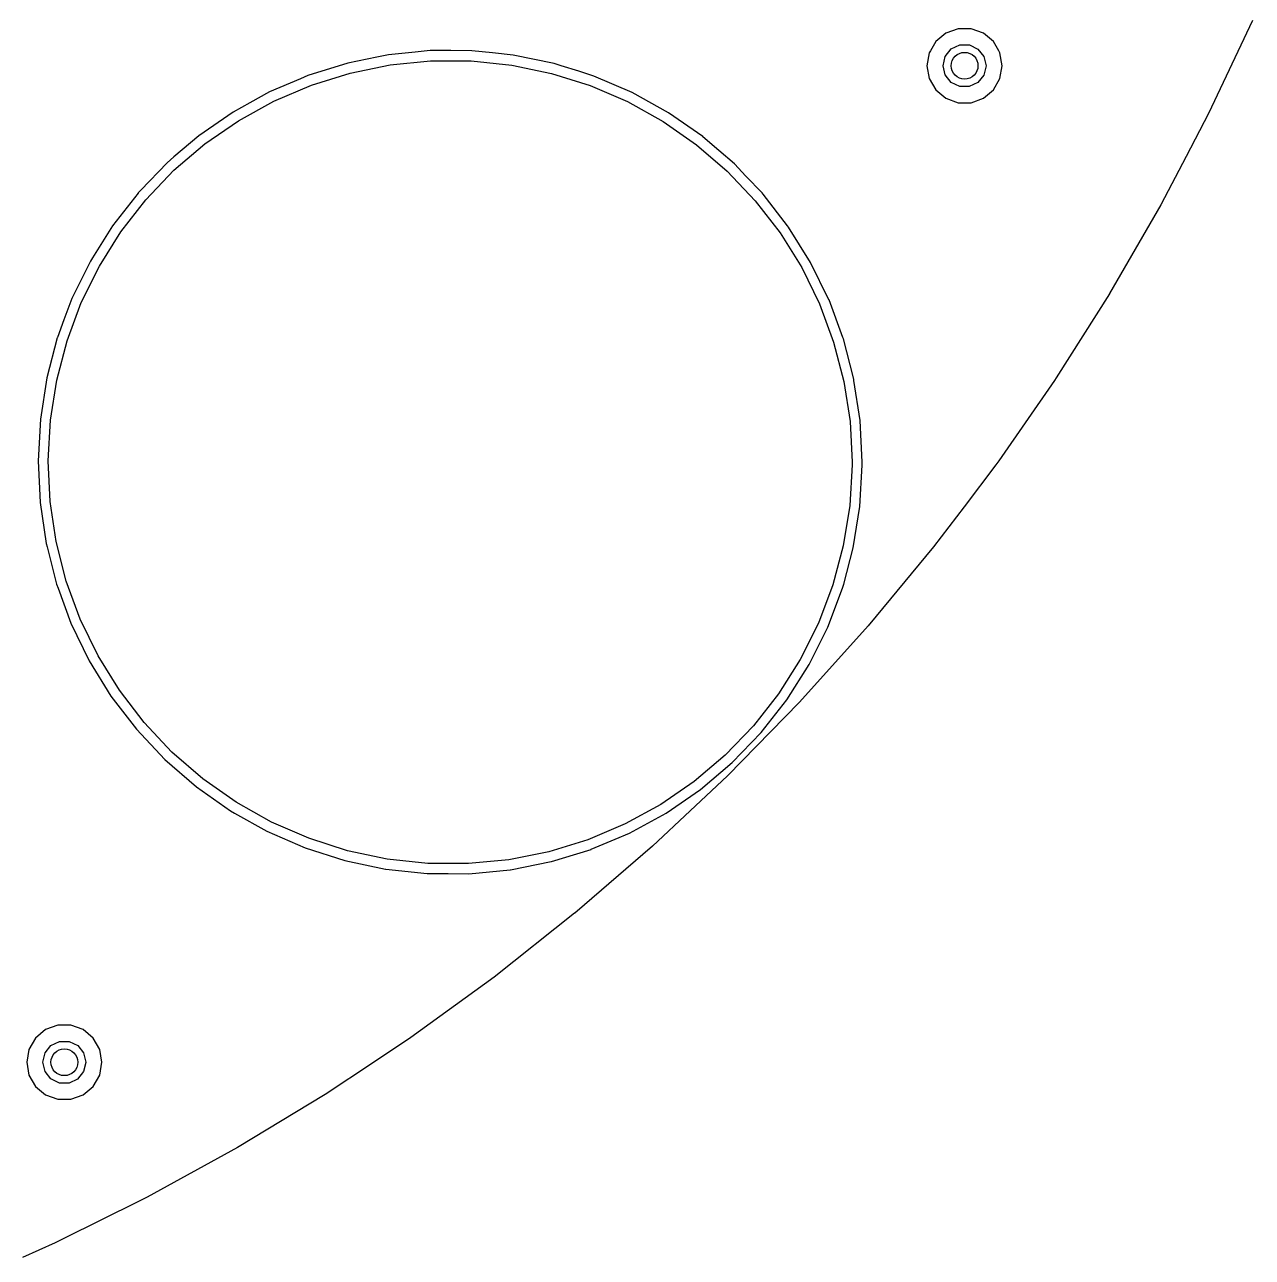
# Model space of a CAD drawing. Extents: x 115.8 to 161.6, y -138.2 to -92.4.
# Drawn here: x 148.13 to 159.59, y -136.12 to -124.62 of the extents above; entities that cross this region are included whole.
import ezdxf

# ---------------------------------------------------------------- set-up
doc = ezdxf.new("R2010")
doc.units = 0
doc.layers.add('BLACK', color=7, linetype='CONTINUOUS')

msp = doc.modelspace()

# ---------------------------------------------------------------- linework, layer by layer
at = {"layer": 'BLACK', "linetype": 'CONTINUOUS'}
for p, q in [((159.585, -124.579), (159.176, -125.447)), ((156.725, -124.696), (156.631, -124.774)), ((156.839, -124.654), (156.725, -124.696)), ((156.961, -124.654), (156.839, -124.654)), ((157.075, -124.696), (156.961, -124.654)), ((157.169, -124.774), (157.075, -124.696)), ((156.631, -124.775), (156.582, -124.86)), ((156.631, -124.774), (156.631, -124.775)), ((156.775, -124.843), (156.856, -124.805)), ((156.856, -124.805), (156.945, -124.805)), ((156.945, -124.805), (157.025, -124.844)), ((157.169, -124.775), (157.169, -124.774)), ((157.218, -124.86), (157.169, -124.775)), ((151.416, -124.92), (151.144, -124.975)), ((151.525, -124.898), (151.416, -124.92)), ((151.773, -124.873), (151.525, -124.898)), ((151.525, -124.898), (151.525, -124.898)), ((151.525, -124.898), (151.525, -124.898)), ((151.525, -124.898), (151.525, -124.898)), ((151.525, -124.898), (151.525, -124.898)), ((151.912, -124.859), (151.773, -124.873)), ((152.107, -124.859), (151.912, -124.859)), ((152.301, -124.86), (152.107, -124.859)), ((152.302, -124.86), (152.301, -124.86)), ((152.301, -124.86), (152.301, -124.86)), ((152.301, -124.86), (152.301, -124.86)), ((152.496, -124.88), (152.302, -124.86)), ((152.302, -124.86), (152.302, -124.86)), ((152.688, -124.9), (152.496, -124.88)), ((153.069, -124.979), (152.688, -124.9)), ((156.57, -124.88), (156.549, -125)), ((156.582, -124.86), (156.57, -124.88)), ((156.7, -125), (156.72, -124.913)), ((156.72, -124.913), (156.775, -124.843)), ((157.025, -124.844), (157.08, -124.913)), ((157.08, -124.913), (157.1, -125)), ((157.23, -124.88), (157.218, -124.86)), ((157.251, -125), (157.23, -124.88)), ((151.144, -124.975), (150.772, -125.091)), ((151.167, -125.068), (151.539, -124.992)), ((151.539, -124.992), (151.917, -124.954)), ((151.917, -124.954), (152.296, -124.955)), ((152.296, -124.955), (152.674, -124.994)), ((152.674, -124.994), (153.045, -125.071)), ((153.137, -125), (153.069, -124.979)), ((153.299, -125.051), (153.137, -125)), ((153.44, -125.096), (153.299, -125.051)), ((156.549, -125), (156.57, -125.12)), ((156.72, -125.086), (156.7, -125)), ((157.1, -125.001), (157.08, -125.087)), ((157.1, -125), (157.1, -125.001)), ((157.23, -125.12), (157.251, -125)), ((150.702, -125.121), (150.415, -125.244)), ((150.772, -125.091), (150.702, -125.121)), ((150.805, -125.181), (151.167, -125.068)), ((153.045, -125.071), (153.407, -125.185)), ((153.798, -125.25), (153.44, -125.096)), ((153.44, -125.096), (153.44, -125.096)), ((153.44, -125.096), (153.44, -125.096)), ((156.57, -125.12), (156.631, -125.226)), ((156.775, -125.156), (156.72, -125.086)), ((156.855, -125.195), (156.775, -125.156)), ((157.024, -125.157), (156.944, -125.195)), ((157.08, -125.087), (157.024, -125.157)), ((157.169, -125.226), (157.23, -125.12)), ((150.414, -125.244), (150.23, -125.346)), ((150.415, -125.244), (150.414, -125.244)), ((150.414, -125.244), (150.414, -125.244)), ((150.414, -125.244), (150.414, -125.244)), ((150.415, -125.244), (150.415, -125.244)), ((150.456, -125.33), (150.805, -125.181)), ((153.407, -125.185), (153.756, -125.335)), ((154.138, -125.439), (153.798, -125.25)), ((156.631, -125.226), (156.725, -125.304)), ((156.944, -125.195), (156.855, -125.195)), ((157.075, -125.304), (157.169, -125.226)), ((150.23, -125.346), (150.074, -125.432)), ((150.124, -125.513), (150.456, -125.33)), ((153.756, -125.335), (154.087, -125.52)), ((156.725, -125.304), (156.839, -125.346)), ((156.839, -125.346), (156.961, -125.346)), ((156.961, -125.346), (157.075, -125.304)), ((150.074, -125.432), (149.754, -125.653)), ((149.812, -125.729), (150.124, -125.513)), ((154.457, -125.661), (154.138, -125.439)), ((154.138, -125.439), (154.138, -125.439)), ((154.138, -125.439), (154.138, -125.439)), ((159.176, -125.447), (158.967, -125.847)), ((159.176, -125.447), (159.176, -125.447)), ((154.087, -125.52), (154.398, -125.737)), ((149.754, -125.653), (149.523, -125.851)), ((149.523, -125.975), (149.812, -125.729)), ((149.754, -125.653), (149.754, -125.653)), ((149.754, -125.653), (149.754, -125.653)), ((154.398, -125.737), (154.686, -125.984)), ((154.457, -125.662), (154.457, -125.661)), ((154.457, -125.661), (154.457, -125.661)), ((154.607, -125.791), (154.457, -125.662)), ((154.457, -125.662), (154.457, -125.662)), ((154.457, -125.662), (154.457, -125.662)), ((149.523, -125.851), (149.458, -125.906)), ((154.752, -125.915), (154.607, -125.791)), ((158.967, -125.847), (158.732, -126.297)), ((149.458, -125.906), (149.213, -126.162)), ((149.458, -125.906), (149.458, -125.906)), ((149.458, -125.906), (149.458, -125.906)), ((154.86, -126.029), (154.752, -125.915)), ((149.261, -126.25), (149.523, -125.975)), ((154.686, -125.984), (154.947, -126.26)), ((155.01, -126.187), (154.86, -126.029)), ((149.189, -126.188), (148.984, -126.451)), ((149.213, -126.162), (149.189, -126.187)), ((149.189, -126.187), (149.189, -126.188)), ((149.189, -126.188), (149.189, -126.188)), ((155.02, -126.197), (155.01, -126.187)), ((155.02, -126.198), (155.02, -126.197)), ((155.249, -126.494), (155.02, -126.198)), ((155.02, -126.198), (155.02, -126.198)), ((149.028, -126.549), (149.261, -126.25)), ((154.947, -126.26), (155.179, -126.56)), ((158.732, -126.297), (158.253, -127.127)), ((158.732, -126.297), (158.732, -126.297)), ((148.95, -126.495), (148.763, -126.792)), ((148.827, -126.871), (149.028, -126.549)), ((148.984, -126.451), (148.95, -126.494)), ((148.95, -126.494), (148.95, -126.495)), ((155.258, -126.505), (155.249, -126.494)), ((155.463, -126.836), (155.258, -126.505)), ((155.179, -126.56), (155.38, -126.882)), ((148.743, -126.824), (148.571, -127.173)), ((148.658, -127.211), (148.827, -126.871)), ((148.763, -126.792), (148.743, -126.824)), ((155.38, -126.882), (155.547, -127.223)), ((155.634, -127.185), (155.463, -126.836)), ((148.571, -127.173), (148.496, -127.372)), ((148.526, -127.566), (148.658, -127.211)), ((148.571, -127.173), (148.571, -127.173)), ((148.571, -127.173), (148.571, -127.173)), ((155.547, -127.223), (155.678, -127.579)), ((155.635, -127.185), (155.634, -127.185)), ((155.765, -127.537), (155.635, -127.185)), ((158.252, -127.128), (157.753, -127.914)), ((158.253, -127.127), (158.252, -127.128)), ((148.496, -127.372), (148.435, -127.537)), ((148.434, -127.538), (148.336, -127.913)), ((148.429, -127.933), (148.526, -127.566)), ((148.435, -127.537), (148.434, -127.538)), ((148.434, -127.538), (148.434, -127.538)), ((155.678, -127.579), (155.773, -127.946)), ((155.769, -127.55), (155.765, -127.537)), ((155.77, -127.55), (155.769, -127.55)), ((155.864, -127.914), (155.77, -127.55)), ((155.77, -127.55), (155.77, -127.55)), ((148.336, -127.914), (148.276, -128.298)), ((148.336, -127.913), (148.336, -127.914)), ((155.867, -127.927), (155.864, -127.914)), ((155.868, -127.937), (155.867, -127.927)), ((155.867, -127.927), (155.867, -127.927)), ((155.867, -127.927), (155.867, -127.927)), ((157.753, -127.914), (157.739, -127.937)), ((148.371, -128.308), (148.429, -127.933)), ((155.773, -127.946), (155.831, -128.321)), ((155.926, -128.311), (155.868, -127.937)), ((157.738, -127.938), (157.218, -128.687)), ((157.739, -127.937), (157.738, -127.938)), ((148.276, -128.298), (148.255, -128.687)), ((148.35, -128.687), (148.371, -128.308)), ((155.831, -128.321), (155.85, -128.7)), ((155.945, -128.7), (155.926, -128.311)), ((148.255, -128.687), (148.273, -129.075)), ((148.368, -129.066), (148.35, -128.687)), ((155.85, -128.726), (155.828, -129.105)), ((155.85, -128.7), (155.85, -128.726)), ((155.923, -129.115), (155.945, -128.727)), ((155.945, -128.725), (155.945, -128.7)), ((155.945, -128.7), (155.945, -128.7)), ((155.945, -128.727), (155.945, -128.725)), ((157.191, -128.725), (156.895, -129.116)), ((157.218, -128.687), (157.191, -128.725)), ((157.191, -128.725), (157.191, -128.725)), ((148.273, -129.075), (148.33, -129.46)), ((148.424, -129.441), (148.368, -129.066)), ((155.828, -129.105), (155.768, -129.48)), ((155.861, -129.5), (155.923, -129.115)), ((156.895, -129.116), (156.611, -129.489)), ((148.33, -129.46), (148.331, -129.46)), ((148.331, -129.46), (148.331, -129.46)), ((148.331, -129.46), (148.338, -129.489)), ((148.338, -129.489), (148.427, -129.837)), ((148.518, -129.809), (148.424, -129.441)), ((155.768, -129.48), (155.67, -129.846)), ((155.772, -129.837), (155.861, -129.5)), ((155.861, -129.5), (155.861, -129.5)), ((156.611, -129.489), (156, -130.228)), ((156.611, -129.489), (156.611, -129.489)), ((148.427, -129.837), (148.427, -129.837)), ((148.427, -129.837), (148.427, -129.837)), ((148.427, -129.837), (148.441, -129.876)), ((148.441, -129.876), (148.56, -130.203)), ((148.648, -130.165), (148.518, -129.809)), ((155.67, -129.846), (155.536, -130.201)), ((155.624, -130.24), (155.761, -129.876)), ((155.761, -129.876), (155.772, -129.837)), ((148.56, -130.203), (148.73, -130.553)), ((148.814, -130.507), (148.648, -130.165)), ((156, -130.228), (155.358, -130.941)), ((155.536, -130.201), (155.367, -130.541)), ((156, -130.228), (156, -130.228)), ((155.45, -130.588), (155.624, -130.24)), ((148.73, -130.553), (148.935, -130.884)), ((149.013, -130.829), (148.814, -130.507)), ((155.367, -130.541), (155.164, -130.862)), ((155.242, -130.917), (155.45, -130.588)), ((148.935, -130.884), (149.172, -131.192)), ((149.244, -131.13), (149.013, -130.829)), ((155.164, -130.862), (154.93, -131.16)), ((155.002, -131.223), (155.242, -130.917)), ((155.358, -130.941), (154.687, -131.626)), ((155.358, -130.941), (155.358, -130.941)), ((149.504, -131.407), (149.244, -131.13)), ((149.172, -131.192), (149.438, -131.475)), ((154.93, -131.16), (154.667, -131.434)), ((154.732, -131.503), (155.002, -131.223)), ((149.438, -131.475), (149.733, -131.73)), ((149.791, -131.655), (149.504, -131.407)), ((154.667, -131.434), (154.378, -131.679)), ((154.436, -131.755), (154.732, -131.503)), ((150.102, -131.873), (149.791, -131.655)), ((154.378, -131.679), (154.065, -131.894)), ((154.687, -131.626), (154.338, -131.954)), ((154.687, -131.626), (154.687, -131.626)), ((149.733, -131.73), (150.051, -131.954)), ((154.115, -131.975), (154.436, -131.755)), ((150.051, -131.954), (150.051, -131.954)), ((150.051, -131.954), (150.051, -131.954)), ((150.051, -131.954), (150.089, -131.975)), ((150.433, -132.059), (150.102, -131.873)), ((154.065, -131.894), (153.732, -132.076)), ((154.338, -131.954), (153.988, -132.282)), ((150.089, -131.975), (150.39, -132.144)), ((150.781, -132.21), (150.433, -132.059)), ((153.774, -132.162), (154.115, -131.975)), ((150.39, -132.144), (150.747, -132.3)), ((153.732, -132.076), (153.383, -132.224)), ((153.641, -132.218), (153.774, -132.162)), ((150.747, -132.3), (151.118, -132.418)), ((151.142, -132.326), (150.781, -132.21)), ((153.383, -132.224), (153.02, -132.335)), ((153.988, -132.283), (153.262, -132.909)), ((153.415, -132.313), (153.641, -132.218)), ((153.988, -132.282), (153.988, -132.283)), ((151.513, -132.404), (151.142, -132.326)), ((151.891, -132.444), (151.513, -132.404)), ((152.648, -132.41), (152.27, -132.446)), ((153.02, -132.335), (152.648, -132.41)), ((153.044, -132.428), (153.282, -132.354)), ((153.282, -132.354), (153.415, -132.314)), ((153.415, -132.314), (153.415, -132.313)), ((153.415, -132.313), (153.415, -132.313)), ((151.118, -132.418), (151.118, -132.418)), ((151.118, -132.418), (151.118, -132.418)), ((151.118, -132.418), (151.498, -132.498)), ((151.498, -132.498), (151.498, -132.498)), ((151.498, -132.498), (151.498, -132.498)), ((151.498, -132.498), (151.499, -132.498)), ((151.499, -132.498), (151.499, -132.498)), ((151.499, -132.498), (151.885, -132.539)), ((152.27, -132.446), (151.891, -132.444)), ((152.371, -132.532), (152.661, -132.504)), ((152.661, -132.504), (152.661, -132.504)), ((152.661, -132.504), (152.662, -132.504)), ((152.662, -132.504), (153.043, -132.428)), ((152.662, -132.504), (152.662, -132.504)), ((152.662, -132.504), (152.662, -132.504)), ((153.043, -132.428), (153.043, -132.428)), ((153.043, -132.428), (153.043, -132.428)), ((153.043, -132.428), (153.044, -132.428)), ((153.044, -132.428), (153.044, -132.428)), ((151.885, -132.539), (151.885, -132.539)), ((151.885, -132.539), (151.885, -132.539)), ((151.885, -132.539), (151.886, -132.539)), ((151.886, -132.539), (151.886, -132.539)), ((151.886, -132.539), (152.082, -132.54)), ((152.082, -132.54), (152.274, -132.541)), ((152.274, -132.541), (152.371, -132.532)), ((153.261, -132.909), (152.51, -133.505)), ((153.262, -132.909), (153.261, -132.909)), ((152.51, -133.505), (151.734, -134.069)), ((152.51, -133.505), (152.51, -133.505)), ((148.325, -133.996), (148.231, -134.074)), ((148.439, -133.954), (148.325, -133.996)), ((148.561, -133.954), (148.439, -133.954)), ((148.675, -133.996), (148.561, -133.954)), ((148.769, -134.074), (148.675, -133.996)), ((148.231, -134.074), (148.17, -134.18)), ((148.375, -134.143), (148.456, -134.105)), ((148.456, -134.105), (148.545, -134.105)), ((148.545, -134.105), (148.625, -134.144)), ((148.83, -134.18), (148.769, -134.074)), ((151.734, -134.069), (151.385, -134.301)), ((151.734, -134.069), (151.734, -134.069)), ((148.17, -134.18), (148.149, -134.3)), ((148.3, -134.3), (148.32, -134.213)), ((148.32, -134.213), (148.375, -134.143)), ((148.625, -134.144), (148.68, -134.213)), ((148.68, -134.213), (148.7, -134.3)), ((148.851, -134.3), (148.83, -134.18)), ((148.149, -134.3), (148.17, -134.42)), ((148.32, -134.386), (148.3, -134.3)), ((148.7, -134.301), (148.68, -134.387)), ((148.7, -134.3), (148.7, -134.301)), ((148.83, -134.42), (148.851, -134.3)), ((151.385, -134.301), (150.935, -134.6)), ((148.17, -134.42), (148.231, -134.526)), ((148.375, -134.456), (148.32, -134.386)), ((148.455, -134.495), (148.375, -134.456)), ((148.624, -134.457), (148.544, -134.495)), ((148.68, -134.387), (148.624, -134.457)), ((148.769, -134.526), (148.83, -134.42)), ((148.231, -134.526), (148.325, -134.604)), ((148.544, -134.495), (148.455, -134.495)), ((148.675, -134.604), (148.769, -134.526)), ((150.935, -134.6), (150.115, -135.096)), ((150.935, -134.6), (150.935, -134.6)), ((148.325, -134.604), (148.439, -134.645)), ((148.439, -134.645), (148.561, -134.645)), ((148.561, -134.645), (148.675, -134.604)), ((150.115, -135.097), (149.274, -135.558)), ((150.115, -135.096), (150.115, -135.097)), ((149.191, -135.6), (148.495, -135.945)), ((149.274, -135.559), (149.191, -135.6)), ((149.274, -135.558), (149.274, -135.559)), ((148.495, -135.945), (148.415, -135.985)), ((148.415, -135.985), (148.11, -136.121)), ((148.415, -135.985), (148.415, -135.985))]:
    msp.add_line(p, q, dxfattribs=at)
at = {"layer": 'BLACK'}
for centre in [(156.9, -125), (148.5, -134.3)]:
    msp.add_circle(centre, 0.125, dxfattribs=at)

doc.saveas('drawing.dxf')
